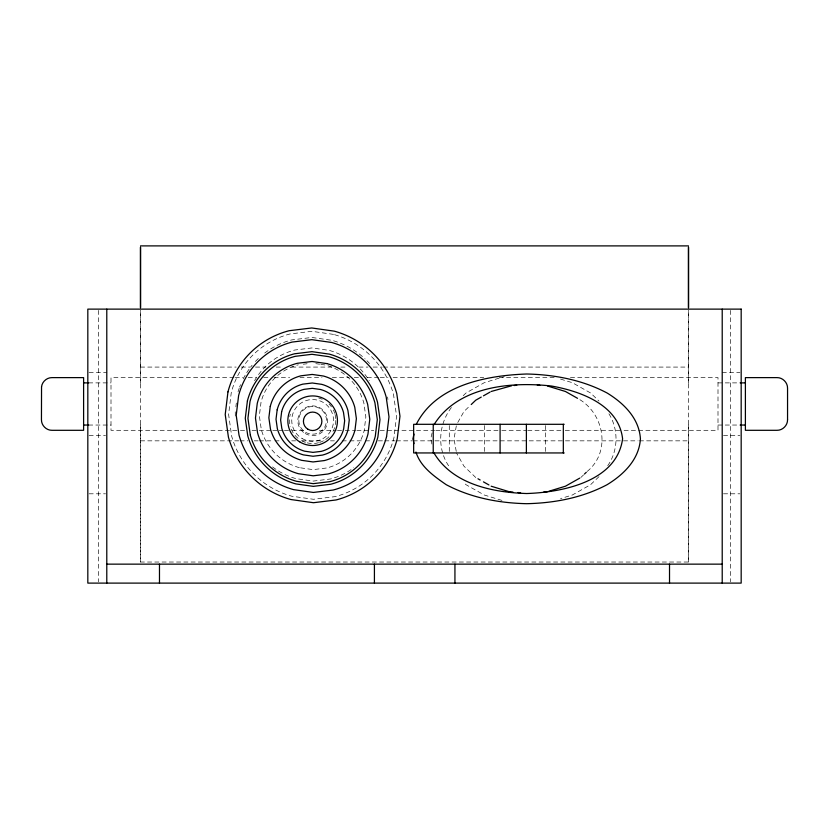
<?xml version="1.0" encoding="UTF-8"?>
<svg xmlns="http://www.w3.org/2000/svg" width="829" height="829" viewBox="0 0 829 829"><rect width="100%" height="100%" fill="white"/><g stroke="black" fill="none" stroke-linecap="round" stroke-linejoin="round"><path stroke-width="0.62" stroke-dasharray="4.14 3.11" d="M688.495 424.593L688.495 562.031L140.505 562.031L140.505 424.593M140.505 383.33L140.505 310.191M688.495 383.33L688.495 310.191M235.249 411.837L235.301 416.863M235.861 406.821L236.317 403.06M456.323 425.878L454.002 438.852L456.323 451.826M432.085 432.956L430.717 438.852L432.085 444.748M451.38 407.547C438.023 424.873 436.759 450.24 450.126 467.919M457.774 422.5L463.96 411.505L470.312 405.402M607.74 465.68C618.766 450.054 618.766 427.65 607.74 412.013M463.204 395.682L466.012 392.998L484.25 382.697L504.322 376.573M580.839 477.514L583.564 474.903M587.191 471.421C611.242 451.836 604.279 413.702 578.642 398.936M598.994 476.644L590.59 484.696L572.352 495.006L560.539 498.602M303.321 364.211L307.072 363.755M140.505 367.081L236.151 367.081M241.312 367.081L250.368 367.081M255.529 367.081L265.871 367.081M276.212 367.081L282.679 367.081M291.725 367.081L331.787 367.081M340.833 367.081L347.299 367.081M358.926 367.081L367.972 367.081M373.143 367.081L382.19 367.081M383.485 367.081L688.495 367.081M89.086 372.345L106.786 372.345M722.214 372.345L739.914 372.345M233.954 377.62L111.003 377.62L111.003 430.303L239.135 430.303M235.249 377.62L243.011 377.62M248.192 377.62L255.954 377.62M263.726 377.62L268.897 377.62M274.078 377.62L289.611 377.62M299.963 377.62L321.963 377.62M332.315 377.62L349.144 377.62M354.315 377.62L359.496 377.62M367.257 377.62L378.905 377.62M380.2 377.62L387.972 377.62M393.143 377.62L483.742 377.62M499.276 377.62L554.922 377.62M570.456 377.62L717.997 377.62L717.997 430.303L622.227 430.303M88.589 382.884L111.003 382.884M717.997 382.884L740.411 382.884M88.589 425.039L111.003 425.039M717.997 425.039L740.411 425.039M240.42 430.303L245.602 430.303M252.078 430.303L271.487 430.303M272.782 430.303L277.953 430.303M279.249 430.303L283.135 430.303M284.43 430.303L290.896 430.303M292.191 430.303L306.429 430.303M319.372 430.303L336.201 430.303M337.496 430.303L343.962 430.303M345.258 430.303L355.61 430.303M356.905 430.303L373.734 430.303M380.2 430.303L434.562 430.303M435.857 430.303L500.571 430.303M501.856 430.303L526.456 430.303M527.741 430.303L563.979 430.303M565.274 430.303L620.931 430.303M89.086 435.577L105.521 435.577M723.479 435.577L739.914 435.577M140.505 440.841L238.731 440.841M240.027 440.841L247.778 440.841M254.244 440.841L258.12 440.841M259.415 440.841L273.632 440.841M274.917 440.841L281.383 440.841M291.725 440.841L295.601 440.841M302.057 440.841L324.035 440.841M330.491 440.841L334.367 440.841M342.128 440.841L348.584 440.841M349.879 440.841L364.097 440.841M365.392 440.841L371.848 440.841M378.314 440.841L383.485 440.841M384.77 440.841L395.112 440.841M396.407 440.841L411.92 440.841M413.205 440.841L638.092 440.841M639.377 440.841L688.495 440.841M89.086 493.804L105.521 493.804M723.479 493.804L739.914 493.804M333.527 334.388L311.766 331.31L290.057 333.952A81.791 81.791 0 0 0 231.25 392.749L228.607 414.459L231.685 436.23A86.237 86.237 0 0 0 291.663 496.198L313.424 499.276L335.134 496.633A81.791 81.791 0 0 0 393.941 437.836L396.583 416.127L393.506 394.355A86.237 86.237 0 0 0 333.527 334.388M315.839 363.672L319.6 364.2M320.854 364.377L325.88 365.092A54.673 54.673 0 0 1 363.89 403.112L365.848 416.904L364.169 430.676A51.854 51.854 0 0 1 326.895 467.95L313.134 469.628L299.331 467.67M560.539 379.091L572.352 382.697L590.59 392.998L598.994 401.06M501.959 500.405L484.25 495.006L466.012 484.696L463.204 482.012M475.763 477.514L463.96 466.188L456.53 453.007M387.578 397.018L387.931 399.537M730.639 310.409L730.639 581.813M688.495 311.414L688.495 562.031M545.451 425.546L545.451 451.701M484.623 425.546L484.623 451.701M449.287 425.546L449.287 451.701M140.505 311.414L140.505 562.031M98.361 310.409L98.361 581.813M335.797 420.469A23.16 23.16 0 0 1 335.268 425.287M334.636 427.609A23.16 23.16 0 0 1 332.636 432.033M328.937 436.81A23.16 23.16 0 0 1 319.683 442.417M318.523 442.748A23.16 23.16 0 0 1 306.543 442.696M305.383 442.344A23.16 23.16 0 0 1 300.968 440.354M297.984 438.282A23.16 23.16 0 0 1 290.243 426.241M289.756 423.868A23.16 23.16 0 0 1 290.305 414.251M318.75 398.024A23.16 23.16 0 0 1 322.17 399.246M329.092 404.065A23.16 23.16 0 0 1 331.445 406.842M333.32 409.94A23.16 23.16 0 0 1 334.698 413.319M335.04 414.469A23.16 23.16 0 0 1 335.776 419.267M238.047 391.858A75.626 75.626 0 0 1 239.198 388.262M239.633 387.06A75.626 75.626 0 0 1 240.545 384.697M243.166 378.936A75.626 75.626 0 0 1 252.089 365.257M255.405 361.465A75.626 75.626 0 0 1 259.86 357.081M264.71 353.04A75.626 75.626 0 0 1 291.746 339.911L311.818 337.465L331.942 340.315A79.729 79.729 0 0 1 365.123 358.978M366.957 360.75A79.729 79.729 0 0 1 369.599 363.527M254.596 380.656A64.838 64.838 0 0 1 294.72 350.035L311.922 347.942L329.175 350.377A68.361 68.361 0 0 1 369.268 380.729M272.586 466.924A68.361 68.361 0 0 0 295.994 478.644L313.248 481.089L330.45 478.986A64.838 64.838 0 0 0 353.631 467.732M299.331 467.67A54.673 54.673 0 0 1 261.322 429.65L259.363 415.857L261.042 402.096A51.854 51.854 0 0 1 298.316 364.812M305.165 433.526A14.829 14.829 0 0 0 327.476 420.8A14.829 14.829 0 0 0 305.29 407.847A14.829 14.829 0 0 0 305.165 433.526M302.108 438.489A20.901 20.901 0 0 0 333.538 420.541A20.901 20.901 0 0 0 302.284 402.293A20.901 20.901 0 0 0 302.108 438.489M305.663 432.313A13.844 13.844 0 0 0 326.481 420.427A13.844 13.844 0 0 0 305.777 408.334A13.844 13.844 0 0 0 305.663 432.313"/><path stroke-width="1.24" d="M386.583 436.562L388.988 416.811L386.19 397.018A78.434 78.434 0 0 0 331.641 342.47L311.849 339.672L292.098 342.076A74.392 74.392 0 0 0 238.617 395.557L236.213 415.298L239.011 435.101A78.434 78.434 0 0 0 293.559 489.638L313.362 492.447L333.103 490.043A74.392 74.392 0 0 0 386.583 436.562M414.013 434.054L412.904 438.852L414.013 443.639M416.22 424.458C436.033 384.967 486.281 375.475 526.664 374.003C554.487 374.625 582.331 379.889 607.097 392.998C623.76 403.174 639.169 418.262 640.423 438.852C639.169 459.432 623.76 474.52 607.097 484.696C582.331 497.804 554.487 503.079 526.664 503.69C498.84 503.079 470.986 497.804 446.22 484.696C434.106 476.26 420.448 466.779 415.951 452.033M433.992 424.697C457.96 386.324 510.54 381.464 551.492 386.024C580.663 391.226 618.766 404.842 622.6 438.852C616.807 481.659 562.249 492.343 526.664 493.535C492.758 492.416 452.738 484.405 433.992 453.007M471.224 404.531L475.763 400.179L481.255 397.081M584.466 474.033L586.29 472.292M483.462 395.837L490.053 392.107M579.74 478.136L565.451 486.208L548.725 491.307M491.151 391.485L511.638 385.775M514.198 385.526L516.757 385.278M543.679 492.043L547.534 491.67M140.505 245.892L688.495 245.892M83.605 382.884L88.589 382.884M740.411 382.884L745.395 382.884M564.186 424.303L413.65 424.303L413.65 452.945L564.186 452.945M83.605 425.039L88.589 425.039M740.411 425.039L745.395 425.039M106.786 564.145L722.214 564.145M537.275 385.029L539.834 385.278M512.913 492.043L509.068 491.67L491.151 486.208M518.042 492.54L520.612 492.789M326.875 363.589L312.056 361.496L297.29 363.299A55.667 55.667 0 0 0 257.27 403.308L255.467 418.085L257.57 432.893A58.683 58.683 0 0 0 298.378 473.711L313.196 475.805L327.963 474.001A55.667 55.667 0 0 0 367.983 433.992L369.786 419.215L367.682 404.407A58.683 58.683 0 0 0 326.875 363.589M547.534 386.024L565.451 391.485L577.533 398.314M477.96 478.758L480.157 480.001M483.462 481.867L488.955 484.965M250.317 435.101L247.944 418.334L249.985 401.619A62.994 62.994 0 0 1 295.269 356.325L311.994 354.294L328.75 356.667A66.413 66.413 0 0 1 374.936 402.863L377.309 419.619L375.278 436.344A62.994 62.994 0 0 1 329.994 481.628L313.269 483.659L296.502 481.297A66.413 66.413 0 0 1 250.317 435.101M722.214 309.124L722.214 583.108M669.521 564.145L669.521 583.108M563.326 424.303L563.326 452.945M526.384 424.303L526.384 452.945M500.094 424.303L500.094 452.945M454.934 564.145L454.934 583.108M433.235 424.303L433.235 452.945M374.418 564.145L374.418 583.108M159.479 564.145L159.479 583.108M106.786 309.124L106.786 583.108M140.505 247.239L140.505 307.735L140.505 247.239M688.495 247.239L688.495 307.735L688.495 247.239M41.543 386.801L41.45 419.743C41.326 425.381 46.351 430.427 51.989 430.303L83.605 430.303L83.605 377.62L51.989 377.62C46.849 377.537 42.124 381.692 41.543 386.801M787.55 419.743C787.674 425.381 782.649 430.427 777.011 430.303L745.395 430.303L745.395 377.62L777.011 377.62C782.649 377.496 787.674 382.542 787.55 388.179L787.55 419.743M227.965 391.889L225.219 414.479L228.41 437.121A89.719 89.719 0 0 0 290.813 499.514L313.455 502.716L336.046 499.97A85.097 85.097 0 0 0 397.226 438.79L399.972 416.21L396.77 393.557A89.719 89.719 0 0 0 334.367 331.165L311.725 327.963L289.145 330.719A85.097 85.097 0 0 0 227.965 391.889M247.405 400.946L245.28 418.355L247.747 435.805A69.159 69.159 0 0 0 295.839 483.898L313.3 486.364L330.709 484.25A65.595 65.595 0 0 0 377.869 437.09L379.983 419.681L377.516 402.231A69.159 69.159 0 0 0 329.414 354.138L311.963 351.662L294.554 353.786A65.595 65.595 0 0 0 247.394 400.935M270.244 406.448L268.865 417.764L270.472 429.101A44.932 44.932 0 0 0 301.715 460.344L313.051 461.95L324.367 460.572A42.621 42.621 0 0 0 355.009 429.94L356.377 418.635L354.781 407.288A44.932 44.932 0 0 0 323.528 376.045L312.191 374.439L300.875 375.817A42.621 42.621 0 0 0 270.244 406.448M277.166 409.795L276.016 419.256L277.352 428.748A37.606 37.606 0 0 0 303.507 454.903L312.999 456.251L322.471 455.09A35.668 35.668 0 0 0 348.107 429.453L349.258 419.982L347.921 410.49A37.606 37.606 0 0 0 321.766 384.345L312.274 382.998L302.803 384.148A35.668 35.668 0 0 0 277.166 409.795M281.632 411.764L280.627 420.044L281.798 428.334A32.88 32.88 0 0 0 304.668 451.194L312.958 452.375L321.237 451.37A31.181 31.181 0 0 0 343.652 428.945L344.657 420.676L343.486 412.376A32.88 32.88 0 0 0 320.626 389.516L312.326 388.335L304.046 389.35A31.181 31.181 0 0 0 281.632 411.764M741.178 309.124L87.822 309.124L87.822 583.108L741.178 583.108L741.178 309.124M307.984 429.287A9.243 9.243 0 0 0 321.88 421.36A9.243 9.243 0 0 0 308.067 413.288A9.243 9.243 0 0 0 307.984 429.287M300.139 442.147A24.808 24.808 0 0 0 337.444 420.842A24.808 24.808 0 0 0 300.347 399.184A24.808 24.808 0 0 0 300.139 442.147"/></g></svg>
